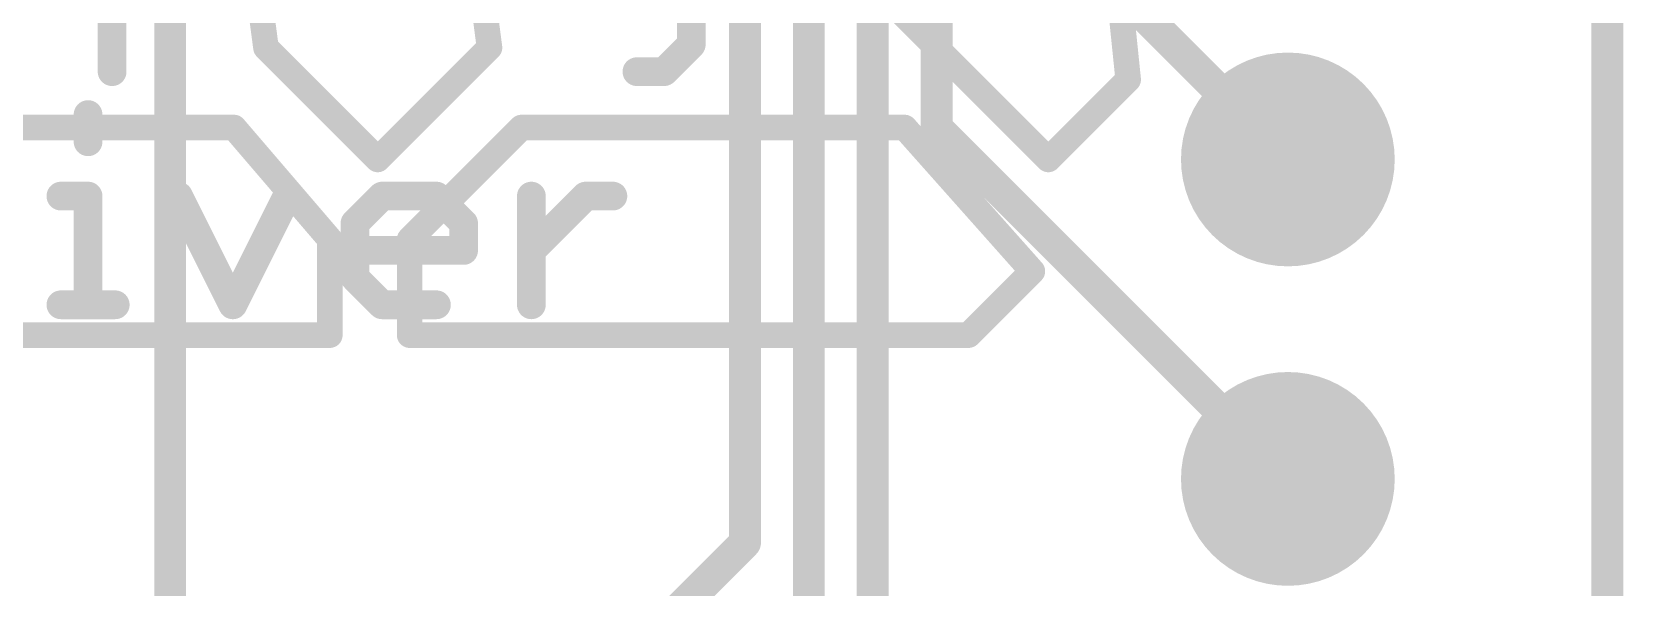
# Model space of a CAD drawing. Extents: x -3.5 to 25.7, y -2.5 to 53.5.
# Drawn here: x 10.33 to 22.99, y 16.92 to 21.33 of the extents above; entities that cross this region are included whole.
import ezdxf

# ---------------------------------------------------------------- set-up
doc = ezdxf.new("R2010")
doc.units = 0
for name, color, linetype in [('1', 12, 'CONTINUOUS'), ('16', 132, 'CONTINUOUS'), ('17', 110, 'CONTINUOUS'), ('20', 31, 'CONTINUOUS'), ('21', 41, 'CONTINUOUS'), ('22', 40, 'CONTINUOUS')]:
    doc.layers.add(name, color=color, linetype=linetype)

# ---------------------------------------------------------------- blocks, each defined once
blk = doc.blocks.new('ROUNDP')
at = {"const_width": 0.5}
blk.add_lwpolyline([(0, -0.25, 1), (0, 0.25, 1), (0, -0.25)], format="xyb", dxfattribs=at)

msp = doc.modelspace()

# ---------------------------------------------------------------- linework, layer by layer
at = {"layer": '1', "const_width": 0.254}
for points in [[(22.86, 0), (22.86, 53.34)], [(17.526, 20.574), (17.526, 35.56)], [(17.018, 10.033), (17.018, 35.306)], [(16.51, 12.192), (16.51, 34.925)], [(16.002, 17.272), (16.002, 34.671)], [(18.034, 22.606), (20.32, 20.32)], [(17.526, 20.574), (20.32, 17.78)], [(14.042, 15.312), (16.002, 17.272)]]:
    msp.add_lwpolyline(points, dxfattribs=at)
at = {"layer": '1', "const_width": 0.127}
for points in [[(17.5709, 20.6189, 1), (17.4811, 20.5291)], [(17.4625, 20.574, 1), (17.5895, 20.574)], [(20.2751, 20.2751, 1), (20.3649, 20.3649)], [(20.2751, 17.7351, 1), (20.3649, 17.8249)], [(16.0469, 17.2271, 1), (15.9571, 17.3169)], [(15.9385, 17.272, 1), (16.0655, 17.272)]]:
    msp.add_lwpolyline(points, format="xyb", dxfattribs=at)
at = {"layer": '16', "const_width": 0.254}
for points in [[(22.86, 0), (22.86, 53.34)], [(11.43, 3.81), (11.43, 30.48)]]:
    msp.add_lwpolyline(points, dxfattribs=at)
at = {"layer": '20', "const_width": 0.2032}
msp.add_lwpolyline([(22.86, 53.34), (22.86, 0)], dxfattribs=at)
at = {"layer": '21', "const_width": 0.2286}
for points in [[(10.9684, 21.0181), (10.9684, 22.3146)], [(15.5748, 22.3146), (15.5748, 21.2342)], [(15.5748, 21.2342), (15.3587, 21.0181)], [(15.3587, 21.0181), (15.1426, 21.0181)], [(10.7771, 20.6769), (10.7771, 20.4608)], [(10.561, 20.0286), (10.7771, 20.0286)], [(10.7771, 20.0286), (10.7771, 19.1643)], [(11.4965, 20.0286), (11.9287, 19.1643)], [(11.9287, 19.1643), (12.3608, 20.0286)], [(12.8998, 19.8126), (13.1159, 20.0286)], [(13.1159, 20.0286), (13.548, 20.0286)], [(13.548, 20.0286), (13.7641, 19.8126)], [(14.3031, 19.1643), (14.3031, 20.0286)], [(14.3031, 19.5965), (14.7352, 20.0286)], [(14.7352, 20.0286), (14.9513, 20.0286)], [(12.8998, 19.3804), (12.8998, 19.8126)], [(13.7641, 19.8126), (13.7641, 19.5965)], [(13.7641, 19.5965), (12.8998, 19.5965)], [(13.1159, 19.1643), (12.8998, 19.3804)], [(10.561, 19.1643), (10.9931, 19.1643)], [(13.548, 19.1643), (13.1159, 19.1643)]]:
    msp.add_lwpolyline(points, dxfattribs=at)
at = {"layer": '21', "const_width": 0.1143}
for points in [[(15.5176, 21.2342, 1), (15.6319, 21.2342)], [(15.6152, 21.1938, 1), (15.5344, 21.2746)], [(10.9112, 21.0181, 1), (11.0255, 21.0181)], [(15.1426, 21.0753, 1), (15.1426, 20.961)], [(15.3183, 21.0585, 1), (15.3991, 20.9777)], [(15.3587, 20.961, 1), (15.3587, 21.0753)], [(10.8342, 20.6769, 1), (10.7199, 20.6769)], [(10.7199, 20.4608, 1), (10.8342, 20.4608)], [(10.561, 20.0858, 1), (10.561, 19.9715)], [(10.8342, 20.0286, 1), (10.7199, 20.0286)], [(10.7771, 19.9715, 1), (10.7771, 20.0858)], [(11.5476, 20.0542, 1), (11.4454, 20.0031)], [(12.4119, 20.0031, 1), (12.3097, 20.0542)], [(13.1159, 20.0858, 1), (13.1159, 19.9715)], [(13.1563, 19.9882, 1), (13.0754, 20.069)], [(13.5884, 20.069, 1), (13.5076, 19.9882)], [(13.548, 19.9715, 1), (13.548, 20.0858)], [(14.3602, 20.0286, 1), (14.2459, 20.0286)], [(14.7352, 20.0858, 1), (14.7352, 19.9715)], [(14.7756, 19.9882, 1), (14.6948, 20.069)], [(14.9513, 19.9715, 1), (14.9513, 20.0858)], [(12.9569, 19.8126, 1), (12.8426, 19.8126)], [(12.8594, 19.853, 1), (12.9402, 19.7721)], [(13.8213, 19.8126, 1), (13.707, 19.8126)], [(13.7237, 19.7721, 1), (13.8045, 19.853)], [(12.8998, 19.6536, 1), (12.8998, 19.5393)], [(13.707, 19.5965, 1), (13.8213, 19.5965)], [(13.7641, 19.5393, 1), (13.7641, 19.6536)], [(14.2626, 19.6369, 1), (14.3435, 19.5561)], [(12.9402, 19.4208, 1), (12.8594, 19.34)], [(12.8426, 19.3804, 1), (12.9569, 19.3804)], [(10.561, 19.2215, 1), (10.561, 19.1072)], [(10.9931, 19.1072, 1), (10.9931, 19.2215)], [(11.8775, 19.1899, 1), (11.9798, 19.1387)], [(11.8775, 19.1387, 1), (11.9798, 19.1899)], [(13.1159, 19.2215, 1), (13.1159, 19.1072)], [(13.0754, 19.1239, 1), (13.1563, 19.2047)], [(13.548, 19.1072, 1), (13.548, 19.2215)], [(10.7199, 19.1643, 1), (10.8342, 19.1643)], [(14.2459, 19.1643, 1), (14.3602, 19.1643)]]:
    msp.add_lwpolyline(points, format="xyb", dxfattribs=at)
at = {"layer": '22', "const_width": 0.2032}
for points in [[(22.86, 15.24), (22.86, 48.26)], [(18.034, 30.861), (19.05, 20.955)], [(13.97, 21.209), (12.827, 29.972)], [(11.049, 29.845), (12.192, 21.209)], [(18.415, 20.32), (17.145, 21.59)], [(12.192, 21.209), (13.081, 20.32)], [(13.081, 20.32), (13.97, 21.209)], [(19.05, 20.955), (18.415, 20.32)], [(8.763, 20.574), (11.938, 20.574)], [(11.938, 20.574), (12.7, 19.685)], [(13.335, 19.685), (14.224, 20.574)], [(14.224, 20.574), (17.272, 20.574)], [(17.272, 20.574), (18.288, 19.431)], [(12.7, 19.685), (12.7, 18.923)], [(13.335, 18.923), (13.335, 19.685)], [(18.288, 19.431), (17.78, 18.923)], [(12.7, 18.923), (8.001, 18.923)], [(17.78, 18.923), (13.335, 18.923)]]:
    msp.add_lwpolyline(points, dxfattribs=at)
at = {"layer": '22', "const_width": 0.1016}
for points in [[(12.2279, 21.2449, 1), (12.1561, 21.1731)], [(12.1416, 21.2023, 1), (12.2424, 21.2157)], [(13.9196, 21.2024, 1), (14.0204, 21.2156)], [(14.0059, 21.1731, 1), (13.9341, 21.2449)], [(18.9995, 20.9498, 1), (19.1005, 20.9602)], [(19.0859, 20.9191, 1), (19.0141, 20.9909)], [(11.9766, 20.6071, 1), (11.8994, 20.5409)], [(11.938, 20.5232, 1), (11.938, 20.6248)], [(14.224, 20.6248, 1), (14.224, 20.5232)], [(14.2599, 20.5381, 1), (14.1881, 20.6099)], [(17.31, 20.6077, 1), (17.234, 20.5403)], [(17.272, 20.5232, 1), (17.272, 20.6248)], [(13.0451, 20.3559, 1), (13.1169, 20.2841)], [(13.0451, 20.2841, 1), (13.1169, 20.3559)], [(18.3791, 20.3559, 1), (18.4509, 20.2841)], [(18.3791, 20.2841, 1), (18.4509, 20.3559)], [(12.7508, 19.685, 1), (12.6492, 19.685)], [(12.6614, 19.6519, 1), (12.7386, 19.7181)], [(13.3858, 19.685, 1), (13.2842, 19.685)], [(13.2991, 19.7209, 1), (13.3709, 19.6491)], [(18.25, 19.3973, 1), (18.326, 19.4647)], [(18.3239, 19.3951, 1), (18.2521, 19.4669)], [(12.7, 18.8722, 1), (12.7, 18.9738)], [(13.335, 18.9738, 1), (13.335, 18.8722)], [(17.7441, 18.9589, 1), (17.8159, 18.8871)], [(17.78, 18.8722, 1), (17.78, 18.9738)], [(12.6492, 18.923, 1), (12.7508, 18.923)], [(13.2842, 18.923, 1), (13.3858, 18.923)]]:
    msp.add_lwpolyline(points, format="xyb", dxfattribs=at)

# ---------------------------------------------------------------- block references
at = {"layer": '17', "xscale": 1.7, "yscale": 1.7, "rotation": 180}
for p in [(20.32, 20.32), (20.32, 20.32), (20.32, 17.78), (20.32, 17.78)]:
    msp.add_blockref('ROUNDP', p, dxfattribs=at)

doc.saveas('drawing.dxf')
